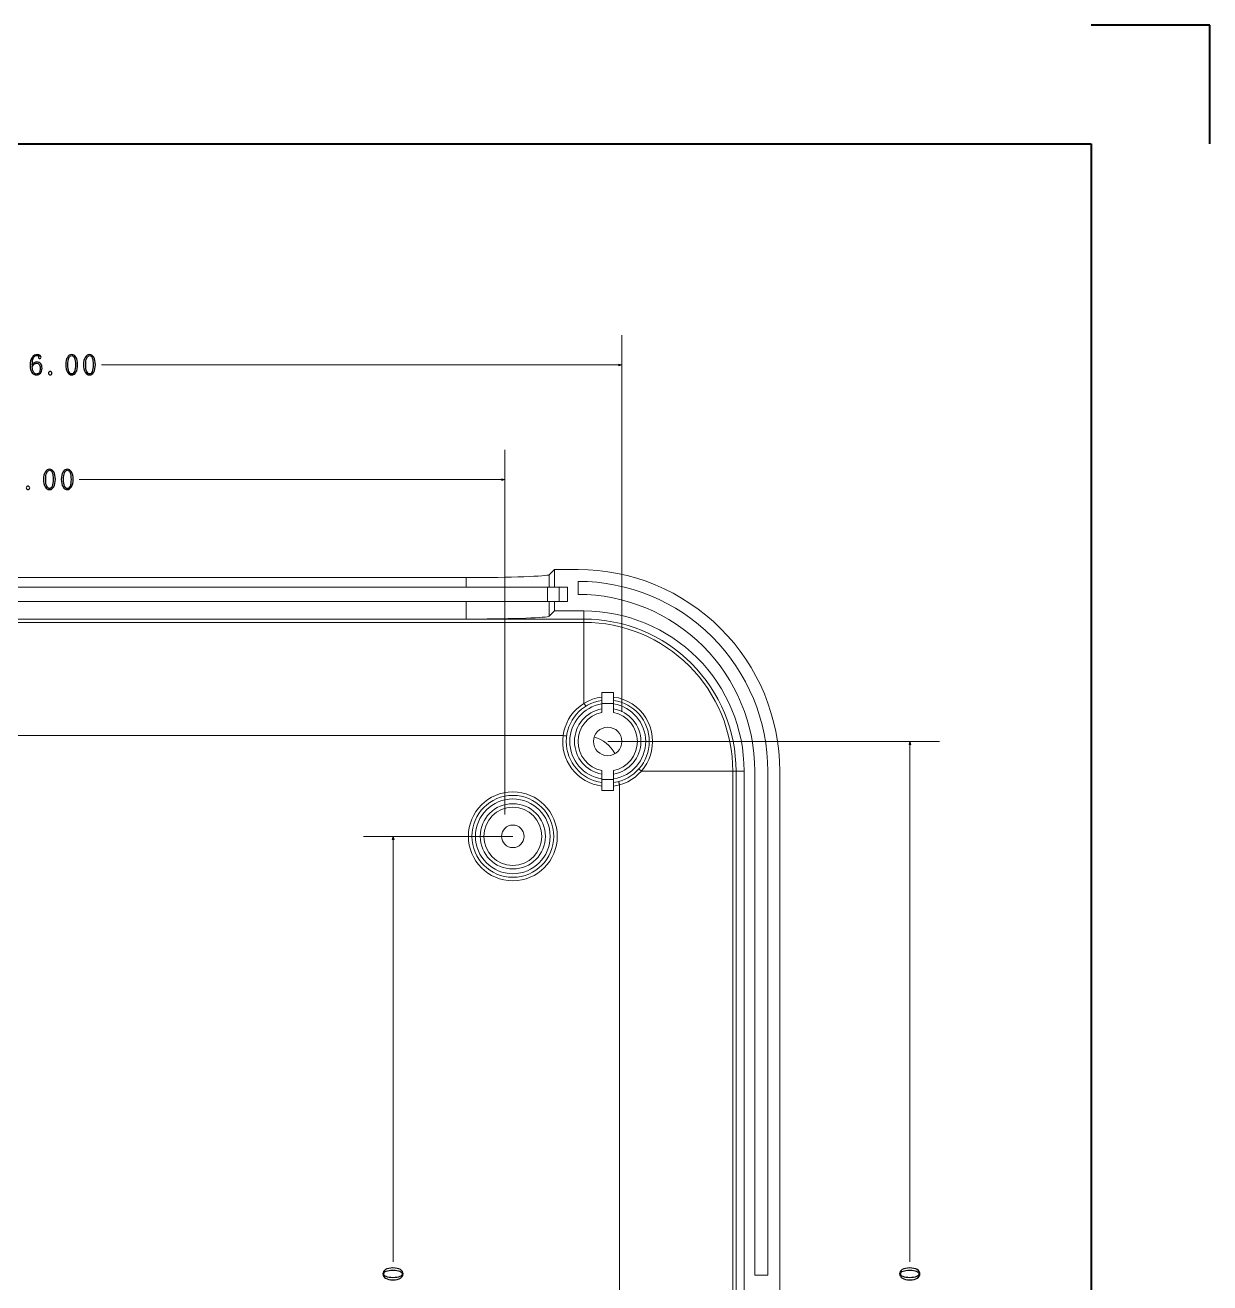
# Model space of a CAD drawing. Header units: millimetres. Extents: x -642 to 642, y -227 to 305.
# Drawn here: x 309.8 to 409.7, y -32.2 to 73.8 of the extents above; entities that cross this region are included whole.
import ezdxf

# ---------------------------------------------------------------- set-up
doc = ezdxf.new("R2010")
doc.units = ezdxf.units.MM
doc.header["$MEASUREMENT"] = 0
doc.layers.add('layer 1', color=7, linetype='Continuous')

msp = doc.modelspace()

# ---------------------------------------------------------------- hatches: boundary and pattern name
at = {"layer": 'layer 1', "true_color": 0xff0000}
h = msp.add_hatch(color=1, dxfattribs=at)
edge = h.paths.add_edge_path()
edge.add_spline(control_points=[(359.8383, 45.1296), (359.8383, 45.1296), (360.105, 45.2011), (360.105, 45.2011), (360.105, 45.2011), (359.8383, 45.2725), (359.8383, 45.2725), (359.8383, 45.2725), (359.8383, 45.1296), (359.8383, 45.1296)], knot_values=[0, 0, 0, 0, 0.33333333, 0.33333333, 0.33333333, 0.66666667, 0.66666667, 0.66666667, 1, 1, 1, 1], degree=3, periodic=1)
h = msp.add_hatch(color=1, dxfattribs=at)
edge = h.paths.add_edge_path()
edge.add_spline(control_points=[(349.9656, 35.4628), (349.9656, 35.4628), (350.2323, 35.5343), (350.2323, 35.5343), (350.2323, 35.5343), (349.9656, 35.6057), (349.9656, 35.6057), (349.9656, 35.6057), (349.9656, 35.4628), (349.9656, 35.4628)], knot_values=[0, 0, 0, 0, 0.33333333, 0.33333333, 0.33333333, 0.66666667, 0.66666667, 0.66666667, 1, 1, 1, 1], degree=3, periodic=1)
h = msp.add_hatch(color=1, dxfattribs=at)
edge = h.paths.add_edge_path()
edge.add_spline(control_points=[(384.461, 13.1873), (384.461, 13.1873), (384.3896, 13.454), (384.3896, 13.454), (384.3896, 13.454), (384.3181, 13.1873), (384.3181, 13.1873), (384.3181, 13.1873), (384.461, 13.1873), (384.461, 13.1873)], knot_values=[0, 0, 0, 0, 0.33333333, 0.33333333, 0.33333333, 0.66666667, 0.66666667, 0.66666667, 1, 1, 1, 1], degree=3, periodic=1)
h = msp.add_hatch(color=1, dxfattribs=at)
edge = h.paths.add_edge_path()
edge.add_spline(control_points=[(340.7447, 5.1873), (340.7447, 5.1873), (340.8162, 5.454), (340.8162, 5.454), (340.8162, 5.454), (340.8876, 5.1873), (340.8876, 5.1873), (340.8876, 5.1873), (340.7447, 5.1873), (340.7447, 5.1873)], knot_values=[0, 0, 0, 0, 0.33333333, 0.33333333, 0.33333333, 0.66666667, 0.66666667, 0.66666667, 1, 1, 1, 1], degree=3, periodic=1)

# ---------------------------------------------------------------- linework, layer by layer
at = {"layer": 'layer 1', "color": 8, "lineweight": 40}
for points in [[(409.6741, 73.8482), (409.6741, 73.8482), (399.6741, 73.8482), (399.6741, 73.8482)], [(409.6741, 63.8482), (409.6741, 63.8482), (409.6741, 73.8482), (409.6741, 73.8482)]]:
    msp.add_open_spline(points, degree=3, dxfattribs=at)
at = {"layer": 'layer 1', "lineweight": 40}
msp.add_open_spline([(399.6741, 63.8482), (399.6741, 63.8482), (209.6741, 63.8482), (209.6741, 63.8482), (209.6741, 63.8482), (209.6741, -213.1518), (209.6741, -213.1518), (209.6741, -213.1518), (399.6741, -213.1518), (399.6741, -213.1518), (399.6741, -213.1518), (399.6741, 63.8482), (399.6741, 63.8482)], degree=3, knots=[0, 0, 0, 0, 0.25, 0.25, 0.25, 0.5, 0.5, 0.5, 0.75, 0.75, 0.75, 1, 1, 1, 1], dxfattribs=at)
at = {"layer": 'layer 1', "color": 1, "lineweight": 0}
for points in [[(360.105, 15.954), (360.105, 15.954), (360.105, 47.7011), (360.105, 47.7011)], [(316.2168, 45.2011), (316.2168, 45.2011), (360.105, 45.2011), (360.105, 45.2011)], [(350.2323, 7.2832), (350.2323, 7.2832), (350.2323, 38.0343), (350.2323, 38.0343)], [(314.3441, 35.5343), (314.3441, 35.5343), (350.2323, 35.5343), (350.2323, 35.5343)], [(358.905, 13.454), (358.905, 13.454), (386.8896, 13.454), (386.8896, 13.454)], [(384.3896, -30.4342), (384.3896, -30.4342), (384.3896, 13.454), (384.3896, 13.454)], [(350.905, 5.454), (350.905, 5.454), (338.3162, 5.454), (338.3162, 5.454)], [(340.8162, 5.454), (340.8162, 5.454), (340.8162, -30.4342), (340.8162, -30.4342)]]:
    msp.add_open_spline(points, degree=3, dxfattribs=at)
at = {"layer": 'layer 1', "color": 3}
for points, knots in [([(310.5513, 45.382), (310.6196, 45.4241), (310.6929, 45.4453), (310.7709, 45.4453), (310.9271, 45.4453), (311.0396, 45.3933), (311.1079, 45.2891), (311.1763, 45.1849), (311.2104, 45.0678), (311.2104, 44.9374), (311.2104, 44.742), (311.1634, 44.5974), (311.0688, 44.5028), (310.9742, 44.4087), (310.8654, 44.3612), (310.7417, 44.3612), (310.5659, 44.3612), (310.4325, 44.4278), (310.3413, 44.5616), (310.25, 44.6949), (310.2046, 44.8887), (310.2046, 45.1424), (310.2046, 45.442), (310.26, 45.6716), (310.3704, 45.8312), (310.4813, 45.9903), (310.6309, 46.0703), (310.8196, 46.0703), (310.9109, 46.0703), (310.9842, 46.0441), (311.0396, 45.992), (311.095, 45.9399), (311.1225, 45.8945), (311.1225, 45.8553), (311.1225, 45.8166), (311.1142, 45.787), (311.0979, 45.7674), (311.0817, 45.7478), (311.0542, 45.7383), (311.015, 45.7383), (310.9825, 45.7383), (310.9579, 45.7466), (310.9417, 45.7628), (310.9254, 45.7791), (310.9175, 45.8033), (310.9175, 45.8358), (310.9175, 45.8491), (310.9192, 45.862), (310.9221, 45.8749), (310.9254, 45.8878), (310.9271, 45.9012), (310.9271, 45.9141), (310.9271, 45.9399), (310.9175, 45.9612), (310.8979, 45.9774), (310.8784, 45.9937), (310.8425, 46.002), (310.7904, 46.002), (310.6796, 46.002), (310.5854, 45.9516), (310.5071, 45.8508), (310.4292, 45.7495), (310.39, 45.5299), (310.39, 45.1916), (310.4292, 45.2762), (310.4829, 45.3395), (310.5513, 45.382)], [0, 0, 0, 0, 0.04545455, 0.04545455, 0.04545455, 0.09090909, 0.09090909, 0.09090909, 0.13636364, 0.13636364, 0.13636364, 0.18181818, 0.18181818, 0.18181818, 0.22727273, 0.22727273, 0.22727273, 0.27272727, 0.27272727, 0.27272727, 0.31818182, 0.31818182, 0.31818182, 0.36363636, 0.36363636, 0.36363636, 0.40909091, 0.40909091, 0.40909091, 0.45454545, 0.45454545, 0.45454545, 0.5, 0.5, 0.5, 0.54545455, 0.54545455, 0.54545455, 0.59090909, 0.59090909, 0.59090909, 0.63636364, 0.63636364, 0.63636364, 0.68181818, 0.68181818, 0.68181818, 0.72727273, 0.72727273, 0.72727273, 0.77272727, 0.77272727, 0.77272727, 0.81818182, 0.81818182, 0.81818182, 0.86363636, 0.86363636, 0.86363636, 0.90909091, 0.90909091, 0.90909091, 0.95454545, 0.95454545, 0.95454545, 1, 1, 1, 1]), ([(314.0688, 44.5908), (313.9742, 44.4378), (313.8554, 44.3612), (313.7125, 44.3612), (313.5692, 44.3612), (313.4488, 44.4362), (313.3509, 44.5858), (313.2534, 44.7358), (313.2046, 44.9474), (313.2046, 45.2208), (313.2046, 45.4745), (313.2517, 45.6795), (313.3463, 45.8358), (313.4404, 45.992), (313.5625, 46.0703), (313.7125, 46.0703), (313.8554, 46.0703), (313.9742, 45.9953), (314.0688, 45.8458), (314.1634, 45.6958), (314.2104, 45.4874), (314.2104, 45.2208), (314.2104, 44.9537), (314.1634, 44.7437), (314.0688, 44.5908)], [0, 0, 0, 0, 0.125, 0.125, 0.125, 0.25, 0.25, 0.25, 0.375, 0.375, 0.375, 0.5, 0.5, 0.5, 0.625, 0.625, 0.625, 0.75, 0.75, 0.75, 0.875, 0.875, 0.875, 1, 1, 1, 1]), ([(313.9467, 45.782), (313.8946, 45.922), (313.8167, 45.992), (313.7125, 45.992), (313.6213, 45.992), (313.5446, 45.922), (313.4829, 45.782), (313.4209, 45.6424), (313.39, 45.4549), (313.39, 45.2208), (313.39, 44.9733), (313.4209, 44.7812), (313.4829, 44.6445), (313.5446, 44.5078), (313.6213, 44.4395), (313.7125, 44.4395), (313.81, 44.4395), (313.8867, 44.5078), (313.9417, 44.6445), (313.9971, 44.7812), (314.025, 44.9733), (314.025, 45.2208), (314.025, 45.4549), (313.9988, 45.6424), (313.9467, 45.782)], [0, 0, 0, 0, 0.125, 0.125, 0.125, 0.25, 0.25, 0.25, 0.375, 0.375, 0.375, 0.5, 0.5, 0.5, 0.625, 0.625, 0.625, 0.75, 0.75, 0.75, 0.875, 0.875, 0.875, 1, 1, 1, 1]), ([(315.5688, 44.5908), (315.4742, 44.4378), (315.3554, 44.3612), (315.2125, 44.3612), (315.0692, 44.3612), (314.9488, 44.4362), (314.8509, 44.5858), (314.7534, 44.7358), (314.7046, 44.9474), (314.7046, 45.2208), (314.7046, 45.4745), (314.7517, 45.6795), (314.8463, 45.8358), (314.9404, 45.992), (315.0625, 46.0703), (315.2125, 46.0703), (315.3554, 46.0703), (315.4742, 45.9953), (315.5688, 45.8458), (315.6634, 45.6958), (315.7104, 45.4874), (315.7104, 45.2208), (315.7104, 44.9537), (315.6634, 44.7437), (315.5688, 44.5908)], [0, 0, 0, 0, 0.125, 0.125, 0.125, 0.25, 0.25, 0.25, 0.375, 0.375, 0.375, 0.5, 0.5, 0.5, 0.625, 0.625, 0.625, 0.75, 0.75, 0.75, 0.875, 0.875, 0.875, 1, 1, 1, 1]), ([(315.4467, 45.782), (315.3946, 45.922), (315.3167, 45.992), (315.2125, 45.992), (315.1213, 45.992), (315.0446, 45.922), (314.9829, 45.782), (314.9209, 45.6424), (314.89, 45.4549), (314.89, 45.2208), (314.89, 44.9733), (314.9209, 44.7812), (314.9829, 44.6445), (315.0446, 44.5078), (315.1213, 44.4395), (315.2125, 44.4395), (315.31, 44.4395), (315.3867, 44.5078), (315.4417, 44.6445), (315.4971, 44.7812), (315.525, 44.9733), (315.525, 45.2208), (315.525, 45.4549), (315.4988, 45.6424), (315.4467, 45.782)], [0, 0, 0, 0, 0.125, 0.125, 0.125, 0.25, 0.25, 0.25, 0.375, 0.375, 0.375, 0.5, 0.5, 0.5, 0.625, 0.625, 0.625, 0.75, 0.75, 0.75, 0.875, 0.875, 0.875, 1, 1, 1, 1]), ([(310.5609, 45.2841), (310.4992, 45.242), (310.4421, 45.162), (310.39, 45.0449), (310.39, 44.8495), (310.4242, 44.6983), (310.4925, 44.5908), (310.5609, 44.4833), (310.6442, 44.4295), (310.7417, 44.4295), (310.8392, 44.4295), (310.9142, 44.4653), (310.9663, 44.537), (311.0184, 44.6087), (311.0442, 44.742), (311.0442, 44.9374), (311.0442, 45.0678), (311.0167, 45.1687), (310.9613, 45.2403), (310.9059, 45.312), (310.8392, 45.3478), (310.7613, 45.3478), (310.6896, 45.3478), (310.6229, 45.3266), (310.5609, 45.2841)], [0, 0, 0, 0, 0.125, 0.125, 0.125, 0.25, 0.25, 0.25, 0.375, 0.375, 0.375, 0.5, 0.5, 0.5, 0.625, 0.625, 0.625, 0.75, 0.75, 0.75, 0.875, 0.875, 0.875, 1, 1, 1, 1]), ([(312.0025, 44.3908), (311.9729, 44.3645), (311.9388, 44.3516), (311.9, 44.3516), (311.8609, 44.3516), (311.8267, 44.3645), (311.7971, 44.3908), (311.7679, 44.4166), (311.7534, 44.4524), (311.7534, 44.4978), (311.7534, 44.5437), (311.7679, 44.5795), (311.7971, 44.6053), (311.8267, 44.6316), (311.8609, 44.6445), (311.9, 44.6445), (311.9388, 44.6445), (311.9729, 44.6299), (312.0025, 44.6008), (312.0317, 44.5712), (312.0463, 44.537), (312.0463, 44.4978), (312.0463, 44.4524), (312.0317, 44.4166), (312.0025, 44.3908)], [0, 0, 0, 0, 0.125, 0.125, 0.125, 0.25, 0.25, 0.25, 0.375, 0.375, 0.375, 0.5, 0.5, 0.5, 0.625, 0.625, 0.625, 0.75, 0.75, 0.75, 0.875, 0.875, 0.875, 1, 1, 1, 1]), ([(312.1961, 34.924), (312.1015, 34.771), (311.9827, 34.6944), (311.8398, 34.6944), (311.6965, 34.6944), (311.5761, 34.7694), (311.4782, 34.919), (311.3807, 35.069), (311.3319, 35.2806), (311.3319, 35.554), (311.3319, 35.8077), (311.379, 36.0127), (311.4736, 36.169), (311.5677, 36.3252), (311.6898, 36.4035), (311.8398, 36.4035), (311.9827, 36.4035), (312.1015, 36.3285), (312.1961, 36.179), (312.2907, 36.029), (312.3377, 35.8206), (312.3377, 35.554), (312.3377, 35.2869), (312.2907, 35.0769), (312.1961, 34.924)], [0, 0, 0, 0, 0.125, 0.125, 0.125, 0.25, 0.25, 0.25, 0.375, 0.375, 0.375, 0.5, 0.5, 0.5, 0.625, 0.625, 0.625, 0.75, 0.75, 0.75, 0.875, 0.875, 0.875, 1, 1, 1, 1]), ([(312.074, 36.1152), (312.0219, 36.2552), (311.944, 36.3252), (311.8398, 36.3252), (311.7486, 36.3252), (311.6719, 36.2552), (311.6102, 36.1152), (311.5482, 35.9756), (311.5173, 35.7881), (311.5173, 35.554), (311.5173, 35.3065), (311.5482, 35.1144), (311.6102, 34.9777), (311.6719, 34.841), (311.7486, 34.7727), (311.8398, 34.7727), (311.9373, 34.7727), (312.014, 34.841), (312.069, 34.9777), (312.1244, 35.1144), (312.1523, 35.3065), (312.1523, 35.554), (312.1523, 35.7881), (312.1261, 35.9756), (312.074, 36.1152)], [0, 0, 0, 0, 0.125, 0.125, 0.125, 0.25, 0.25, 0.25, 0.375, 0.375, 0.375, 0.5, 0.5, 0.5, 0.625, 0.625, 0.625, 0.75, 0.75, 0.75, 0.875, 0.875, 0.875, 1, 1, 1, 1]), ([(313.6961, 34.924), (313.6015, 34.771), (313.4827, 34.6944), (313.3398, 34.6944), (313.1965, 34.6944), (313.0761, 34.7694), (312.9782, 34.919), (312.8807, 35.069), (312.8319, 35.2806), (312.8319, 35.554), (312.8319, 35.8077), (312.879, 36.0127), (312.9736, 36.169), (313.0677, 36.3252), (313.1898, 36.4035), (313.3398, 36.4035), (313.4827, 36.4035), (313.6015, 36.3285), (313.6961, 36.179), (313.7907, 36.029), (313.8377, 35.8206), (313.8377, 35.554), (313.8377, 35.2869), (313.7907, 35.0769), (313.6961, 34.924)], [0, 0, 0, 0, 0.125, 0.125, 0.125, 0.25, 0.25, 0.25, 0.375, 0.375, 0.375, 0.5, 0.5, 0.5, 0.625, 0.625, 0.625, 0.75, 0.75, 0.75, 0.875, 0.875, 0.875, 1, 1, 1, 1]), ([(313.574, 36.1152), (313.5219, 36.2552), (313.444, 36.3252), (313.3398, 36.3252), (313.2486, 36.3252), (313.1719, 36.2552), (313.1102, 36.1152), (313.0482, 35.9756), (313.0173, 35.7881), (313.0173, 35.554), (313.0173, 35.3065), (313.0482, 35.1144), (313.1102, 34.9777), (313.1719, 34.841), (313.2486, 34.7727), (313.3398, 34.7727), (313.4373, 34.7727), (313.514, 34.841), (313.569, 34.9777), (313.6244, 35.1144), (313.6523, 35.3065), (313.6523, 35.554), (313.6523, 35.7881), (313.6261, 35.9756), (313.574, 36.1152)], [0, 0, 0, 0, 0.125, 0.125, 0.125, 0.25, 0.25, 0.25, 0.375, 0.375, 0.375, 0.5, 0.5, 0.5, 0.625, 0.625, 0.625, 0.75, 0.75, 0.75, 0.875, 0.875, 0.875, 1, 1, 1, 1]), ([(310.1298, 34.724), (310.1002, 34.6977), (310.0661, 34.6848), (310.0273, 34.6848), (309.9882, 34.6848), (309.954, 34.6977), (309.9244, 34.724), (309.8952, 34.7498), (309.8807, 34.7856), (309.8807, 34.831), (309.8807, 34.8769), (309.8952, 34.9127), (309.9244, 34.9385), (309.954, 34.9648), (309.9882, 34.9777), (310.0273, 34.9777), (310.0661, 34.9777), (310.1002, 34.9631), (310.1298, 34.934), (310.159, 34.9044), (310.1736, 34.8702), (310.1736, 34.831), (310.1736, 34.7856), (310.159, 34.7498), (310.1298, 34.724)], [0, 0, 0, 0, 0.125, 0.125, 0.125, 0.25, 0.25, 0.25, 0.375, 0.375, 0.375, 0.5, 0.5, 0.5, 0.625, 0.625, 0.625, 0.75, 0.75, 0.75, 0.875, 0.875, 0.875, 1, 1, 1, 1]), ([(341.4265, -31.0822), (341.5795, -31.1768), (341.6561, -31.2956), (341.6561, -31.4385), (341.6561, -31.5818), (341.5811, -31.7022), (341.4315, -31.8001), (341.2815, -31.8976), (341.0699, -31.9464), (340.7965, -31.9464), (340.5428, -31.9464), (340.3378, -31.8993), (340.1815, -31.8047), (340.0253, -31.7106), (339.947, -31.5885), (339.947, -31.4385), (339.947, -31.2956), (340.022, -31.1768), (340.1715, -31.0822), (340.3215, -30.9876), (340.5299, -30.9406), (340.7965, -30.9406), (341.0636, -30.9406), (341.2736, -30.9876), (341.4265, -31.0822)], [0, 0, 0, 0, 0.125, 0.125, 0.125, 0.25, 0.25, 0.25, 0.375, 0.375, 0.375, 0.5, 0.5, 0.5, 0.625, 0.625, 0.625, 0.75, 0.75, 0.75, 0.875, 0.875, 0.875, 1, 1, 1, 1]), ([(340.2353, -31.2043), (340.0953, -31.2564), (340.0253, -31.3343), (340.0253, -31.4385), (340.0253, -31.5297), (340.0953, -31.6064), (340.2353, -31.6681), (340.3749, -31.7301), (340.5624, -31.761), (340.7965, -31.761), (341.044, -31.761), (341.2361, -31.7301), (341.3728, -31.6681), (341.5095, -31.6064), (341.5778, -31.5297), (341.5778, -31.4385), (341.5778, -31.341), (341.5095, -31.2643), (341.3728, -31.2093), (341.2361, -31.1539), (341.044, -31.126), (340.7965, -31.126), (340.5624, -31.126), (340.3749, -31.1522), (340.2353, -31.2043)], [0, 0, 0, 0, 0.125, 0.125, 0.125, 0.25, 0.25, 0.25, 0.375, 0.375, 0.375, 0.5, 0.5, 0.5, 0.625, 0.625, 0.625, 0.75, 0.75, 0.75, 0.875, 0.875, 0.875, 1, 1, 1, 1]), ([(384.9999, -31.0822), (385.1529, -31.1768), (385.2295, -31.2956), (385.2295, -31.4385), (385.2295, -31.5818), (385.1545, -31.7022), (385.0049, -31.8001), (384.8549, -31.8976), (384.6433, -31.9464), (384.3699, -31.9464), (384.1162, -31.9464), (383.9112, -31.8993), (383.7549, -31.8047), (383.5987, -31.7106), (383.5204, -31.5885), (383.5204, -31.4385), (383.5204, -31.2956), (383.5954, -31.1768), (383.7449, -31.0822), (383.8949, -30.9876), (384.1033, -30.9406), (384.3699, -30.9406), (384.637, -30.9406), (384.847, -30.9876), (384.9999, -31.0822)], [0, 0, 0, 0, 0.125, 0.125, 0.125, 0.25, 0.25, 0.25, 0.375, 0.375, 0.375, 0.5, 0.5, 0.5, 0.625, 0.625, 0.625, 0.75, 0.75, 0.75, 0.875, 0.875, 0.875, 1, 1, 1, 1]), ([(383.8087, -31.2043), (383.6687, -31.2564), (383.5987, -31.3343), (383.5987, -31.4385), (383.5987, -31.5297), (383.6687, -31.6064), (383.8087, -31.6681), (383.9483, -31.7301), (384.1358, -31.761), (384.3699, -31.761), (384.6174, -31.761), (384.8095, -31.7301), (384.9462, -31.6681), (385.0829, -31.6064), (385.1512, -31.5297), (385.1512, -31.4385), (385.1512, -31.341), (385.0829, -31.2643), (384.9462, -31.2093), (384.8095, -31.1539), (384.6174, -31.126), (384.3699, -31.126), (384.1358, -31.126), (383.9483, -31.1522), (383.8087, -31.2043)], [0, 0, 0, 0, 0.125, 0.125, 0.125, 0.25, 0.25, 0.25, 0.375, 0.375, 0.375, 0.5, 0.5, 0.5, 0.625, 0.625, 0.625, 0.75, 0.75, 0.75, 0.875, 0.875, 0.875, 1, 1, 1, 1])]:
    msp.add_open_spline(points, degree=3, knots=knots, dxfattribs=at)
at = {"layer": 'layer 1', "color": 1, "lineweight": 0}
for points in [[(359.8383, 45.1296), (359.8383, 45.1296), (360.105, 45.2011), (360.105, 45.2011), (360.105, 45.2011), (359.8383, 45.2725), (359.8383, 45.2725), (359.8383, 45.2725), (359.8383, 45.1296), (359.8383, 45.1296)], [(349.9656, 35.4628), (349.9656, 35.4628), (350.2323, 35.5343), (350.2323, 35.5343), (350.2323, 35.5343), (349.9656, 35.6057), (349.9656, 35.6057), (349.9656, 35.6057), (349.9656, 35.4628), (349.9656, 35.4628)], [(384.461, 13.1873), (384.461, 13.1873), (384.3896, 13.454), (384.3896, 13.454), (384.3896, 13.454), (384.3181, 13.1873), (384.3181, 13.1873), (384.3181, 13.1873), (384.461, 13.1873), (384.461, 13.1873)], [(340.7447, 5.1873), (340.7447, 5.1873), (340.8162, 5.454), (340.8162, 5.454), (340.8162, 5.454), (340.8876, 5.1873), (340.8876, 5.1873), (340.8876, 5.1873), (340.7447, 5.1873), (340.7447, 5.1873)]]:
    msp.add_open_spline(points, degree=3, knots=[0, 0, 0, 0, 0.33333333, 0.33333333, 0.33333333, 0.66666667, 0.66666667, 0.66666667, 1, 1, 1, 1], dxfattribs=at)
at = {"layer": 'layer 1', "lineweight": 9}
for points in [[(354.405, 27.954), (354.405, 27.954), (353.96, 27.509), (353.96, 27.509)], [(354.405, 27.954), (354.405, 27.954), (354.405, 26.454), (354.405, 26.454)], [(356.405, 27.954), (356.405, 27.954), (354.405, 27.954), (354.405, 27.954)], [(346.9642, 27.2731), (346.9642, 27.2731), (274.8458, 27.2731), (274.8458, 27.2731)], [(346.9642, 27.2731), (350.7352, 27.2731), (353.8284, 27.3774), (353.96, 27.509)], [(356.405, 26.954), (356.405, 26.954), (356.405, 25.854), (356.405, 25.854)], [(355.505, 26.454), (355.505, 26.454), (266.305, 26.454), (266.305, 26.454)], [(355.505, 25.254), (355.505, 25.254), (355.505, 26.454), (355.505, 26.454)], [(266.305, 25.254), (266.305, 25.254), (355.505, 25.254), (355.505, 25.254)], [(354.405, 24.454), (354.405, 24.454), (353.96, 24.009), (353.96, 24.009)], [(354.405, 25.254), (354.405, 25.254), (354.405, 24.454), (354.405, 24.454)], [(356.905, 24.454), (356.905, 24.454), (354.405, 24.454), (354.405, 24.454)], [(347.433, 23.7736), (351.0152, 23.782), (353.8347, 23.8837), (353.96, 24.009)], [(358.405, 15.9035), (358.405, 15.9035), (358.405, 17.5718), (358.405, 17.5718)], [(359.405, 17.5706), (359.405, 17.5706), (358.405, 17.5718), (358.405, 17.5718)], [(359.405, 15.9035), (359.405, 15.9035), (359.405, 17.5706), (359.405, 17.5706)], [(359.405, 16.654), (359.405, 16.654), (358.405, 16.654), (358.405, 16.654)], [(266.672, 13.954), (266.672, 13.954), (355.1381, 13.954), (355.1381, 13.954)], [(355.2528, 13.9395), (355.2528, 13.9395), (355.1381, 13.954), (355.1381, 13.954)], [(359.5185, 12.4269), (359.1373, 13.1034), (358.5087, 13.6056), (357.7648, 13.8282)], [(358.405, 11.0045), (358.405, 11.0045), (358.405, 9.3212), (358.405, 9.3212)], [(359.405, 9.3212), (359.405, 9.3212), (359.405, 11.0045), (359.405, 11.0045)], [(370.405, -80.046), (370.405, -80.046), (370.405, 10.954), (370.405, 10.954)], [(371.305, 10.954), (371.305, 10.954), (371.305, -31.546), (371.305, -31.546)], [(372.405, -31.546), (372.405, -31.546), (372.405, 10.954), (372.405, 10.954)], [(373.405, -80.046), (373.405, -80.046), (373.405, 10.954), (373.405, 10.954)], [(359.405, 10.254), (359.405, 10.254), (358.405, 10.254), (358.405, 10.254)], [(359.905, 9.788), (359.905, 9.788), (359.905, -78.8799), (359.905, -78.8799)], [(358.405, 9.3212), (358.405, 9.3212), (359.405, 9.3212), (359.405, 9.3212)], [(371.305, -31.546), (371.305, -31.546), (372.405, -31.546), (372.405, -31.546)]]:
    msp.add_open_spline(points, degree=3, dxfattribs=at)
for points, knots in [([(373.405, 10.954), (373.405, 15.4627), (371.614, 19.7867), (368.4258, 22.9748), (365.2377, 26.163), (360.9137, 27.954), (356.405, 27.954)], [0, 0, 0, 0, 0.5, 0.5, 0.5, 1, 1, 1, 1]), ([(372.405, 10.954), (372.405, 15.1975), (370.7193, 19.2671), (367.7187, 22.2677), (364.7181, 25.2683), (360.6485, 26.954), (356.405, 26.954)], [0, 0, 0, 0, 0.5, 0.5, 0.5, 1, 1, 1, 1]), ([(371.305, 10.954), (371.305, 14.9057), (369.7352, 18.6956), (366.9409, 21.4899), (364.1466, 24.2842), (360.3567, 25.854), (356.405, 25.854)], [0, 0, 0, 0, 0.5, 0.5, 0.5, 1, 1, 1, 1]), ([(370.405, 10.954), (370.405, 14.5344), (368.9827, 17.9682), (366.451, 20.5), (363.9192, 23.0317), (360.4854, 24.454), (356.905, 24.454)], [0, 0, 0, 0, 0.5, 0.5, 0.5, 1, 1, 1, 1]), ([(347.433, 23.7736), (347.433, 23.7736), (274.6086, 23.773), (274.6086, 23.773), (274.6086, 23.773), (274.377, 23.7736), (274.377, 23.7736)], [0, 0, 0, 0, 0.5, 0.5, 0.5, 1, 1, 1, 1]), ([(358.405, 16.9181), (356.683, 16.6696), (355.405, 15.1939), (355.405, 13.454), (355.405, 11.7142), (356.683, 10.2385), (358.405, 9.9899)], [0, 0, 0, 0, 0.5, 0.5, 0.5, 1, 1, 1, 1]), ([(359.405, 9.9899), (361.127, 10.2385), (362.405, 11.7142), (362.405, 13.454), (362.405, 15.1939), (361.127, 16.6696), (359.405, 16.9181)], [0, 0, 0, 0, 0.5, 0.5, 0.5, 1, 1, 1, 1]), ([(358.405, 15.9035), (357.241, 15.6659), (356.405, 14.642), (356.405, 13.454), (356.405, 12.266), (357.241, 11.2421), (358.405, 11.0045)], [0, 0, 0, 0, 0.5, 0.5, 0.5, 1, 1, 1, 1]), ([(359.405, 11.0045), (360.569, 11.2421), (361.405, 12.266), (361.405, 13.454), (361.405, 14.642), (360.569, 15.6659), (359.405, 15.9035)], [0, 0, 0, 0, 0.5, 0.5, 0.5, 1, 1, 1, 1]), ([(355.4369, 13.9251), (355.4369, 13.9251), (355.4309, 13.9236), (355.4309, 13.9236), (355.4309, 13.9236), (355.4139, 13.9238), (355.4139, 13.9238), (355.4139, 13.9238), (355.3864, 13.9256), (355.3864, 13.9256), (355.3864, 13.9256), (355.3493, 13.9289), (355.3493, 13.9289), (355.3493, 13.9289), (355.3042, 13.9336), (355.3042, 13.9336), (355.3042, 13.9336), (355.2528, 13.9395), (355.2528, 13.9395)], [0, 0, 0, 0, 0.16666667, 0.16666667, 0.16666667, 0.33333333, 0.33333333, 0.33333333, 0.5, 0.5, 0.5, 0.66666667, 0.66666667, 0.66666667, 0.83333333, 0.83333333, 0.83333333, 1, 1, 1, 1]), ([(360.105, 13.454), (360.105, 14.1168), (359.5678, 14.654), (358.905, 14.654), (358.2423, 14.654), (357.705, 14.1168), (357.705, 13.454), (357.705, 12.7913), (358.2423, 12.254), (358.905, 12.254), (359.5678, 12.254), (360.105, 12.7913), (360.105, 13.454)], [0, 0, 0, 0, 0.25, 0.25, 0.25, 0.5, 0.5, 0.5, 0.75, 0.75, 0.75, 1, 1, 1, 1]), ([(359.8366, 10.0803), (359.8366, 10.0803), (359.8359, 10.0755), (359.8359, 10.0755), (359.8359, 10.0755), (359.8377, 10.0623), (359.8377, 10.0623), (359.8377, 10.0623), (359.8418, 10.0411), (359.8418, 10.0411), (359.8418, 10.0411), (359.848, 10.0125), (359.848, 10.0125), (359.848, 10.0125), (359.8564, 9.9773), (359.8564, 9.9773), (359.8564, 9.9773), (359.8665, 9.9366), (359.8665, 9.9366), (359.8665, 9.9366), (359.878, 9.8916), (359.878, 9.8916), (359.878, 9.8916), (359.8907, 9.8436), (359.8907, 9.8436), (359.8907, 9.8436), (359.9042, 9.794), (359.9042, 9.794)], [0, 0, 0, 0, 0.11111111, 0.11111111, 0.11111111, 0.22222222, 0.22222222, 0.22222222, 0.33333333, 0.33333333, 0.33333333, 0.44444444, 0.44444444, 0.44444444, 0.55555556, 0.55555556, 0.55555556, 0.66666667, 0.66666667, 0.66666667, 0.77777778, 0.77777778, 0.77777778, 0.88888889, 0.88888889, 0.88888889, 1, 1, 1, 1]), ([(359.9042, 9.794), (359.9042, 9.794), (359.9047, 9.7921), (359.9047, 9.7921), (359.9047, 9.7921), (359.9049, 9.7901), (359.9049, 9.7901), (359.9049, 9.7901), (359.905, 9.788), (359.905, 9.788)], [0, 0, 0, 0, 0.33333333, 0.33333333, 0.33333333, 0.66666667, 0.66666667, 0.66666667, 1, 1, 1, 1]), ([(354.355, 5.454), (354.355, 7.3594), (352.8104, 8.904), (350.905, 8.904), (348.9996, 8.904), (347.455, 7.3594), (347.455, 5.454), (347.455, 3.5487), (348.9996, 2.004), (350.905, 2.004), (352.8104, 2.004), (354.355, 3.5486), (354.355, 5.454)], [0, 0, 0, 0, 0.25, 0.25, 0.25, 0.5, 0.5, 0.5, 0.75, 0.75, 0.75, 1, 1, 1, 1]), ([(353.355, 5.454), (353.355, 6.8071), (352.2581, 7.904), (350.905, 7.904), (349.5519, 7.904), (348.455, 6.8071), (348.455, 5.454), (348.455, 4.1009), (349.5519, 3.004), (350.905, 3.004), (352.2581, 3.004), (353.355, 4.1009), (353.355, 5.454)], [0, 0, 0, 0, 0.25, 0.25, 0.25, 0.5, 0.5, 0.5, 0.75, 0.75, 0.75, 1, 1, 1, 1]), ([(351.855, 5.454), (351.855, 5.9787), (351.4297, 6.404), (350.905, 6.404), (350.3803, 6.404), (349.955, 5.9787), (349.955, 5.454), (349.955, 4.9294), (350.3803, 4.504), (350.905, 4.504), (351.4297, 4.504), (351.855, 4.9293), (351.855, 5.454)], [0, 0, 0, 0, 0.25, 0.25, 0.25, 0.5, 0.5, 0.5, 0.75, 0.75, 0.75, 1, 1, 1, 1])]:
    msp.add_open_spline(points, degree=3, knots=knots, dxfattribs=at)
at = {"layer": 'layer 1', "color": 9, "lineweight": 9}
for points in [[(346.9642, 27.2731), (346.9642, 27.2731), (346.9642, 26.454), (346.9642, 26.454)], [(353.96, 27.509), (353.96, 27.509), (353.96, 26.454), (353.96, 26.454)], [(353.82, 26.454), (353.82, 26.454), (353.82, 25.254), (353.82, 25.254)], [(354.8194, 26.454), (354.8194, 26.454), (354.8194, 25.254), (354.8194, 25.254)], [(346.9642, 25.254), (346.9642, 25.254), (346.9642, 23.7727), (346.9642, 23.7727)], [(353.96, 25.254), (353.96, 25.254), (353.96, 24.009), (353.96, 24.009)], [(356.905, 16.6623), (356.905, 16.6623), (356.905, 24.454), (356.905, 24.454)], [(264.905, 23.4966), (264.905, 23.4966), (356.905, 23.4966), (356.905, 23.4966)], [(347.433, 23.7736), (347.433, 23.7736), (356.905, 23.7736), (356.905, 23.7736)], [(361.744, 10.954), (361.744, 10.954), (370.405, 10.954), (370.405, 10.954)], [(369.4476, 10.954), (369.4476, 10.954), (369.4476, -80.046), (369.4476, -80.046)], [(369.7246, 10.954), (369.7246, 10.954), (369.7246, -80.046), (369.7246, -80.046)], [(359.405, 9.6871), (359.5738, 9.7095), (359.7408, 9.7432), (359.905, 9.788)]]:
    msp.add_open_spline(points, degree=3, dxfattribs=at)
for points, knots in [([(369.7246, 10.954), (369.7246, 14.354), (368.374, 17.6147), (365.9698, 20.0188), (363.5657, 22.423), (360.305, 23.7736), (356.905, 23.7736)], [0, 0, 0, 0, 0.5, 0.5, 0.5, 1, 1, 1, 1]), ([(369.4476, 10.954), (369.4476, 14.2805), (368.1261, 17.4708), (365.774, 19.823), (363.4218, 22.1751), (360.2315, 23.4966), (356.905, 23.4966)], [0, 0, 0, 0, 0.5, 0.5, 0.5, 1, 1, 1, 1]), ([(356.905, 16.6623), (356.905, 16.6623), (357.2565, 16.8557), (357.2565, 16.8557), (357.2565, 16.8557), (357.6264, 17.0108), (357.6264, 17.0108), (357.6264, 17.0108), (358.0107, 17.1258), (358.0107, 17.1258), (358.0107, 17.1258), (358.405, 17.1995), (358.405, 17.1995)], [0, 0, 0, 0, 0.25, 0.25, 0.25, 0.5, 0.5, 0.5, 0.75, 0.75, 0.75, 1, 1, 1, 1]), ([(359.405, 17.1987), (359.405, 17.1987), (359.8163, 17.1201), (359.8163, 17.1201), (359.8163, 17.1201), (360.2159, 16.9967), (360.2159, 16.9967), (360.2159, 16.9967), (360.5996, 16.8299), (360.5996, 16.8299), (360.5996, 16.8299), (360.9624, 16.6218), (360.9624, 16.6218), (360.9624, 16.6218), (361.2996, 16.3752), (361.2996, 16.3752), (361.2996, 16.3752), (361.608, 16.0924), (361.608, 16.0924), (361.608, 16.0924), (361.8829, 15.7779), (361.8829, 15.7779), (361.8829, 15.7779), (362.1218, 15.4343), (362.1218, 15.4343), (362.1218, 15.4343), (362.3213, 15.0665), (362.3213, 15.0665), (362.3213, 15.0665), (362.4789, 14.679), (362.4789, 14.679), (362.4789, 14.679), (362.5928, 14.276), (362.5928, 14.276), (362.5928, 14.276), (362.6614, 13.8632), (362.6614, 13.8632), (362.6614, 13.8632), (362.6841, 13.445), (362.6841, 13.445)], [0, 0, 0, 0, 0.07692308, 0.07692308, 0.07692308, 0.15384615, 0.15384615, 0.15384615, 0.23076923, 0.23076923, 0.23076923, 0.30769231, 0.30769231, 0.30769231, 0.38461538, 0.38461538, 0.38461538, 0.46153846, 0.46153846, 0.46153846, 0.53846154, 0.53846154, 0.53846154, 0.61538462, 0.61538462, 0.61538462, 0.69230769, 0.69230769, 0.69230769, 0.76923077, 0.76923077, 0.76923077, 0.84615385, 0.84615385, 0.84615385, 0.92307692, 0.92307692, 0.92307692, 1, 1, 1, 1]), ([(355.1412, 13.954), (355.1412, 13.954), (355.2084, 14.3116), (355.2084, 14.3116), (355.2084, 14.3116), (355.3099, 14.662), (355.3099, 14.662), (355.3099, 14.662), (355.4447, 15.0017), (355.4447, 15.0017), (355.4447, 15.0017), (355.6111, 15.326), (355.6111, 15.326), (355.6111, 15.326), (355.8077, 15.6327), (355.8077, 15.6327), (355.8077, 15.6327), (356.033, 15.9195), (356.033, 15.9195), (356.033, 15.9195), (356.2838, 16.1825), (356.2838, 16.1825), (356.2838, 16.1825), (356.5724, 16.4311), (356.5724, 16.4311), (356.5724, 16.4311), (356.905, 16.6623), (356.905, 16.6623)], [0, 0, 0, 0, 0.11111111, 0.11111111, 0.11111111, 0.22222222, 0.22222222, 0.22222222, 0.33333333, 0.33333333, 0.33333333, 0.44444444, 0.44444444, 0.44444444, 0.55555556, 0.55555556, 0.55555556, 0.66666667, 0.66666667, 0.66666667, 0.77777778, 0.77777778, 0.77777778, 0.88888889, 0.88888889, 0.88888889, 1, 1, 1, 1]), ([(358.405, 16.6147), (356.8501, 16.3687), (355.705, 15.0283), (355.705, 13.454), (355.705, 11.8797), (356.8501, 10.5393), (358.405, 10.2933)], [0, 0, 0, 0, 0.5, 0.5, 0.5, 1, 1, 1, 1]), ([(358.405, 16.209), (357.0732, 15.9673), (356.105, 14.8076), (356.105, 13.454), (356.105, 12.1005), (357.0732, 10.9407), (358.405, 10.699)], [0, 0, 0, 0, 0.5, 0.5, 0.5, 1, 1, 1, 1]), ([(356.905, 16.6623), (356.905, 16.6623), (356.9388, 16.6086), (356.9388, 16.6086), (356.9388, 16.6086), (356.971, 16.5584), (356.971, 16.5584), (356.971, 16.5584), (357.0002, 16.514), (357.0002, 16.514), (357.0002, 16.514), (357.025, 16.4776), (357.025, 16.4776), (357.025, 16.4776), (357.0443, 16.4507), (357.0443, 16.4507), (357.0443, 16.4507), (357.0571, 16.4346), (357.0571, 16.4346), (357.0571, 16.4346), (357.0629, 16.43), (357.0629, 16.43)], [0, 0, 0, 0, 0.14285714, 0.14285714, 0.14285714, 0.28571429, 0.28571429, 0.28571429, 0.42857143, 0.42857143, 0.42857143, 0.57142857, 0.57142857, 0.57142857, 0.71428571, 0.71428571, 0.71428571, 0.85714286, 0.85714286, 0.85714286, 1, 1, 1, 1]), ([(359.405, 10.2933), (360.96, 10.5393), (362.105, 11.8797), (362.105, 13.454), (362.105, 15.0283), (360.96, 16.3687), (359.405, 16.6147)], [0, 0, 0, 0, 0.5, 0.5, 0.5, 1, 1, 1, 1]), ([(359.405, 10.699), (360.7368, 10.9407), (361.705, 12.1005), (361.705, 13.454), (361.705, 14.8076), (360.7368, 15.9673), (359.405, 16.209)], [0, 0, 0, 0, 0.5, 0.5, 0.5, 1, 1, 1, 1]), ([(355.1381, 13.954), (355.0054, 12.955), (355.2751, 11.9441), (355.8878, 11.1439), (356.5005, 10.3437), (357.406, 9.8197), (358.405, 9.6871)], [0, 0, 0, 0, 0.5, 0.5, 0.5, 1, 1, 1, 1]), ([(362.6841, 13.445), (362.6841, 13.445), (362.6635, 13.0558), (362.6635, 13.0558), (362.6635, 13.0558), (362.6034, 12.6727), (362.6034, 12.6727), (362.6034, 12.6727), (362.5042, 12.2973), (362.5042, 12.2973), (362.5042, 12.2973), (362.367, 11.9337), (362.367, 11.9337), (362.367, 11.9337), (362.1935, 11.5867), (362.1935, 11.5867), (362.1935, 11.5867), (361.9849, 11.2586), (361.9849, 11.2586), (361.9849, 11.2586), (361.744, 10.954), (361.744, 10.954)], [0, 0, 0, 0, 0.14285714, 0.14285714, 0.14285714, 0.28571429, 0.28571429, 0.28571429, 0.42857143, 0.42857143, 0.42857143, 0.57142857, 0.57142857, 0.57142857, 0.71428571, 0.71428571, 0.71428571, 0.85714286, 0.85714286, 0.85714286, 1, 1, 1, 1]), ([(361.744, 10.954), (361.744, 10.954), (361.4813, 10.6819), (361.4813, 10.6819), (361.4813, 10.6819), (361.2056, 10.447), (361.2056, 10.447), (361.2056, 10.447), (360.9077, 10.2388), (360.9077, 10.2388), (360.9077, 10.2388), (360.5915, 10.0601), (360.5915, 10.0601), (360.5915, 10.0601), (360.2601, 9.9126), (360.2601, 9.9126), (360.2601, 9.9126), (359.9042, 9.794), (359.9042, 9.794)], [0, 0, 0, 0, 0.16666667, 0.16666667, 0.16666667, 0.33333333, 0.33333333, 0.33333333, 0.5, 0.5, 0.5, 0.66666667, 0.66666667, 0.66666667, 0.83333333, 0.83333333, 0.83333333, 1, 1, 1, 1]), ([(361.744, 10.954), (361.744, 10.954), (361.6963, 10.9964), (361.6963, 10.9964), (361.6963, 10.9964), (361.6518, 11.0369), (361.6518, 11.0369), (361.6518, 11.0369), (361.6127, 11.0735), (361.6127, 11.0735), (361.6127, 11.0735), (361.5808, 11.1045), (361.5808, 11.1045), (361.5808, 11.1045), (361.5576, 11.1285), (361.5576, 11.1285), (361.5576, 11.1285), (361.544, 11.1444), (361.544, 11.1444), (361.544, 11.1444), (361.5409, 11.1514), (361.5409, 11.1514)], [0, 0, 0, 0, 0.14285714, 0.14285714, 0.14285714, 0.28571429, 0.28571429, 0.28571429, 0.42857143, 0.42857143, 0.42857143, 0.57142857, 0.57142857, 0.57142857, 0.71428571, 0.71428571, 0.71428571, 0.85714286, 0.85714286, 0.85714286, 1, 1, 1, 1]), ([(354.655, 5.454), (354.655, 7.5251), (352.9761, 9.204), (350.905, 9.204), (348.834, 9.204), (347.155, 7.5251), (347.155, 5.454), (347.155, 3.383), (348.8339, 1.704), (350.905, 1.704), (352.9761, 1.704), (354.655, 3.3829), (354.655, 5.454)], [0, 0, 0, 0, 0.25, 0.25, 0.25, 0.5, 0.5, 0.5, 0.75, 0.75, 0.75, 1, 1, 1, 1]), ([(354.055, 5.454), (354.055, 7.1937), (352.6447, 8.604), (350.905, 8.604), (349.1653, 8.604), (347.755, 7.1937), (347.755, 5.454), (347.755, 3.7143), (349.1653, 2.304), (350.905, 2.304), (352.6447, 2.304), (354.055, 3.7143), (354.055, 5.454)], [0, 0, 0, 0, 0.25, 0.25, 0.25, 0.5, 0.5, 0.5, 0.75, 0.75, 0.75, 1, 1, 1, 1]), ([(353.655, 5.454), (353.655, 6.9728), (352.4238, 8.204), (350.905, 8.204), (349.3862, 8.204), (348.155, 6.9728), (348.155, 5.454), (348.155, 3.9352), (349.3862, 2.704), (350.905, 2.704), (352.4238, 2.704), (353.655, 3.9352), (353.655, 5.454)], [0, 0, 0, 0, 0.25, 0.25, 0.25, 0.5, 0.5, 0.5, 0.75, 0.75, 0.75, 1, 1, 1, 1])]:
    msp.add_open_spline(points, degree=3, knots=knots, dxfattribs=at)

doc.saveas('drawing.dxf')
